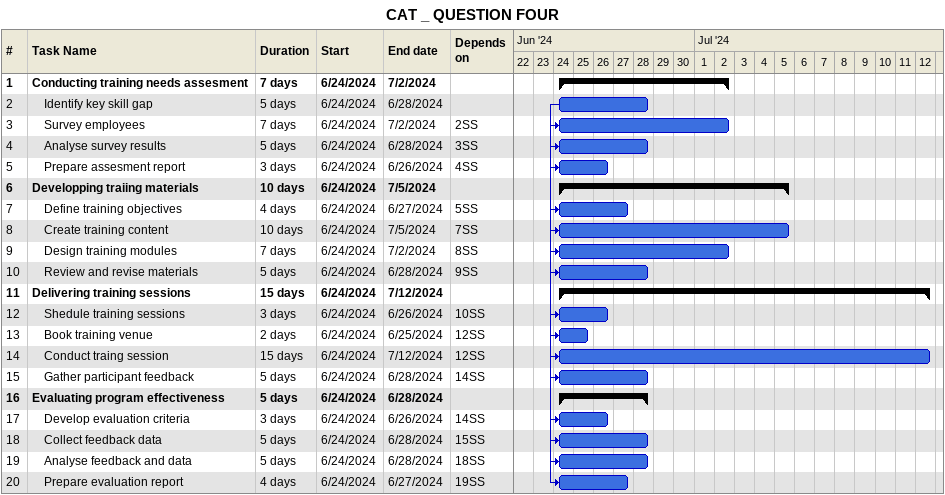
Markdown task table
CAT _ QUESTION FOUR

| ID | Level | Task | Duration | Start | Finish | Predecessors |
|---|---|---|---|---|---|---|
| 1 | 1 | **Conducting training needs assesment** | 7d | 2024-06-24 | 2024-07-02 |  |
| 2 | 2 | Identify key skill gap | 5d | 2024-06-24 | 2024-06-28 |  |
| 3 | 2 | Survey employees | 7d | 2024-06-24 | 2024-07-02 | 2SS |
| 4 | 2 | Analyse survey results | 5d | 2024-06-24 | 2024-06-28 | 3SS |
| 5 | 2 | Prepare assesment report | 3d | 2024-06-24 | 2024-06-26 | 4SS |
| 6 | 1 | **Developping traiing materials** | 10d | 2024-06-24 | 2024-07-05 |  |
| 7 | 2 | Define training objectives | 4d | 2024-06-24 | 2024-06-27 | 5SS |
| 8 | 2 | Create training content | 10d | 2024-06-24 | 2024-07-05 | 7SS |
| 9 | 2 | Design training modules | 7d | 2024-06-24 | 2024-07-02 | 8SS |
| 10 | 2 | Review and revise materials | 5d | 2024-06-24 | 2024-06-28 | 9SS |
| 11 | 1 | **Delivering training sessions** | 15d | 2024-06-24 | 2024-07-12 |  |
| 12 | 2 | Shedule training sessions | 3d | 2024-06-24 | 2024-06-26 | 10SS |
| 13 | 2 | Book training venue | 2d | 2024-06-24 | 2024-06-25 | 12SS |
| 14 | 2 | Conduct traing session | 15d | 2024-06-24 | 2024-07-12 | 12SS |
| 15 | 2 | Gather participant feedback | 5d | 2024-06-24 | 2024-06-28 | 14SS |
| 16 | 1 | **Evaluating program effectiveness** | 5d | 2024-06-24 | 2024-06-28 |  |
| 17 | 2 | Develop evaluation criteria | 3d | 2024-06-24 | 2024-06-26 | 14SS |
| 18 | 2 | Collect feedback data | 5d | 2024-06-24 | 2024-06-28 | 15SS |
| 19 | 2 | Analyse feedback and data | 5d | 2024-06-24 | 2024-06-28 | 18SS |
| 20 | 2 | Prepare evaluation report | 4d | 2024-06-24 | 2024-06-27 | 19SS |
